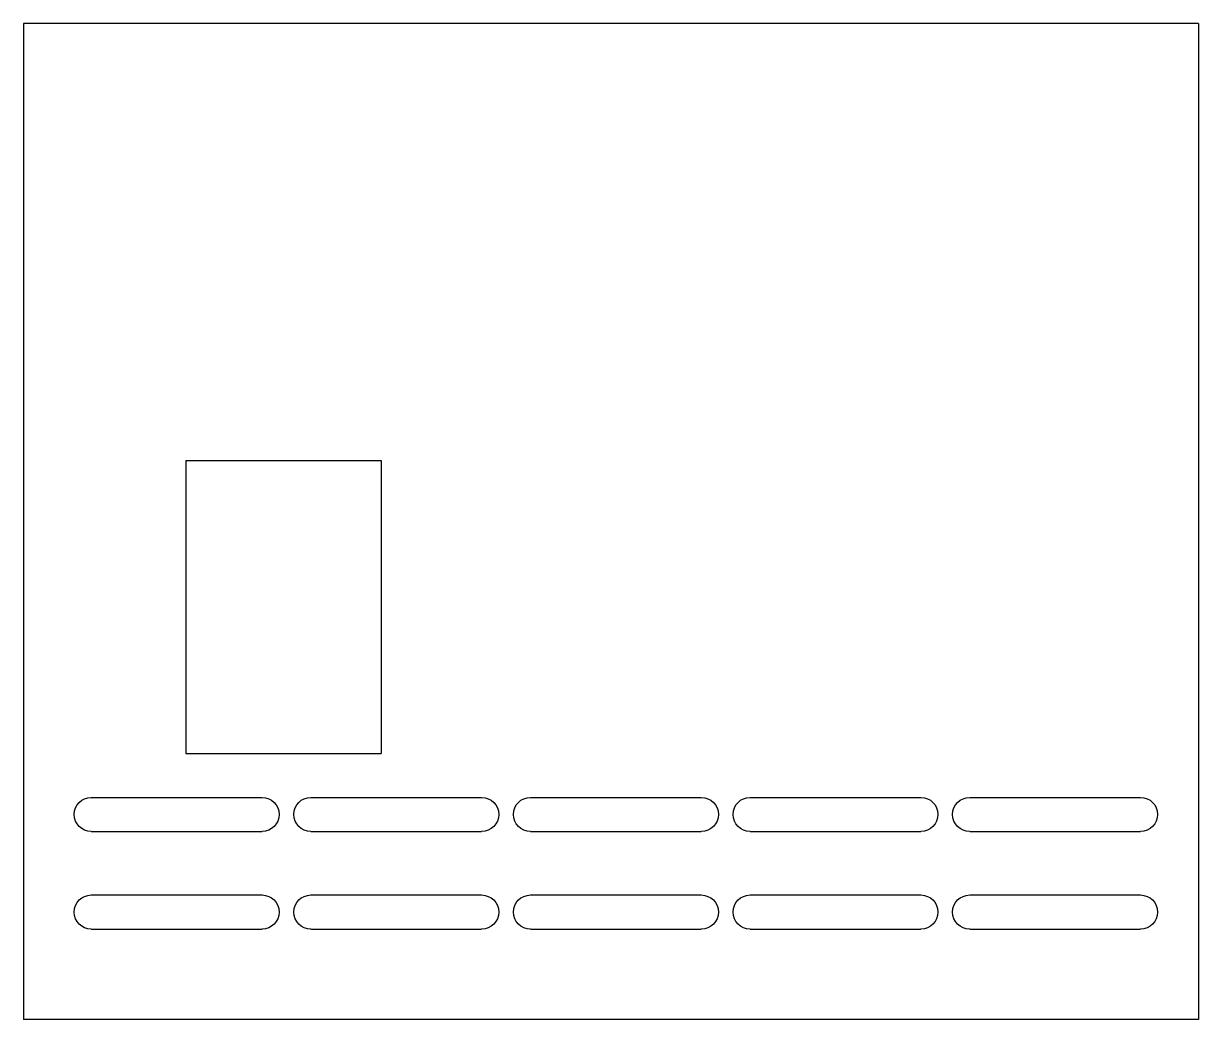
# Model space of a CAD drawing. Extents: x 3 to 485, y 11 to 419.
import ezdxf

# ---------------------------------------------------------------- set-up
doc = ezdxf.new("R2010")
doc.units = 0
doc.header["$MEASUREMENT"] = 0
doc.layers.add('VISIBLE', color=7, linetype='CONTINUOUS')

msp = doc.modelspace()

# ---------------------------------------------------------------- linework, layer by layer
at = {"layer": 'VISIBLE'}
for p, q in [((485, 419, -309.5), (3.5, 419, -309.5)), ((3.5, 419, -309.5), (3.5, 11, -309.5)), ((485, 419, -309.5), (485, 11, -309.5)), ((70, 240, -309.5), (150, 240, -309.5)), ((70, 240, -309.5), (70, 120, -309.5)), ((150, 240, -309.5), (150, 120, -309.5)), ((70, 120, -309.5), (150, 120, -309.5)), ((31.25, 102, -309.5), (101.25, 102, -309.5)), ((121.25, 102, -309.5), (191.25, 102, -309.5)), ((211.25, 102, -309.5), (281.25, 102, -309.5)), ((301.25, 102, -309.5), (371.25, 102, -309.5)), ((391.25, 102, -309.5), (461.25, 102, -309.5)), ((31.25, 88, -309.5), (101.25, 88, -309.5)), ((121.25, 88, -309.5), (191.25, 88, -309.5)), ((211.25, 88, -309.5), (281.25, 88, -309.5)), ((301.25, 88, -309.5), (371.25, 88, -309.5)), ((391.25, 88, -309.5), (461.25, 88, -309.5)), ((31.25, 62, -309.5), (101.25, 62, -309.5)), ((121.25, 62, -309.5), (191.25, 62, -309.5)), ((211.25, 62, -309.5), (281.25, 62, -309.5)), ((301.25, 62, -309.5), (371.25, 62, -309.5)), ((391.25, 62, -309.5), (461.25, 62, -309.5)), ((31.25, 48, -309.5), (101.25, 48, -309.5)), ((121.25, 48, -309.5), (191.25, 48, -309.5)), ((211.25, 48, -309.5), (281.25, 48, -309.5)), ((301.25, 48, -309.5), (371.25, 48, -309.5)), ((391.25, 48, -309.5), (461.25, 48, -309.5)), ((485, 11, -309.5), (3.5, 11, -309.5))]:
    msp.add_line(p, q, dxfattribs=at)
at = {"layer": 'VISIBLE', "extrusion": (0, 0, -1)}
for centre, start, end in [((-31.25, 95, 309.5), 270, 90), ((-101.25, 95, 309.5), 90, 270), ((-121.25, 95, 309.5), 270, 90), ((-191.25, 95, 309.5), 90, 270), ((-211.25, 95, 309.5), 270, 90), ((-281.25, 95, 309.5), 90, 270), ((-301.25, 95, 309.5), 270, 90), ((-371.25, 95, 309.5), 90, 270), ((-391.25, 95, 309.5), 270, 90), ((-461.25, 95, 309.5), 90, 270), ((-31.25, 55, 309.5), 270, 90), ((-101.25, 55, 309.5), 90, 270), ((-121.25, 55, 309.5), 270, 90), ((-191.25, 55, 309.5), 90, 270), ((-211.25, 55, 309.5), 270, 90), ((-281.25, 55, 309.5), 90, 270), ((-301.25, 55, 309.5), 270, 90), ((-371.25, 55, 309.5), 90, 270), ((-391.25, 55, 309.5), 270, 90), ((-461.25, 55, 309.5), 90, 270)]:
    msp.add_arc(centre, 7, start, end, dxfattribs=at)

doc.saveas('drawing.dxf')
